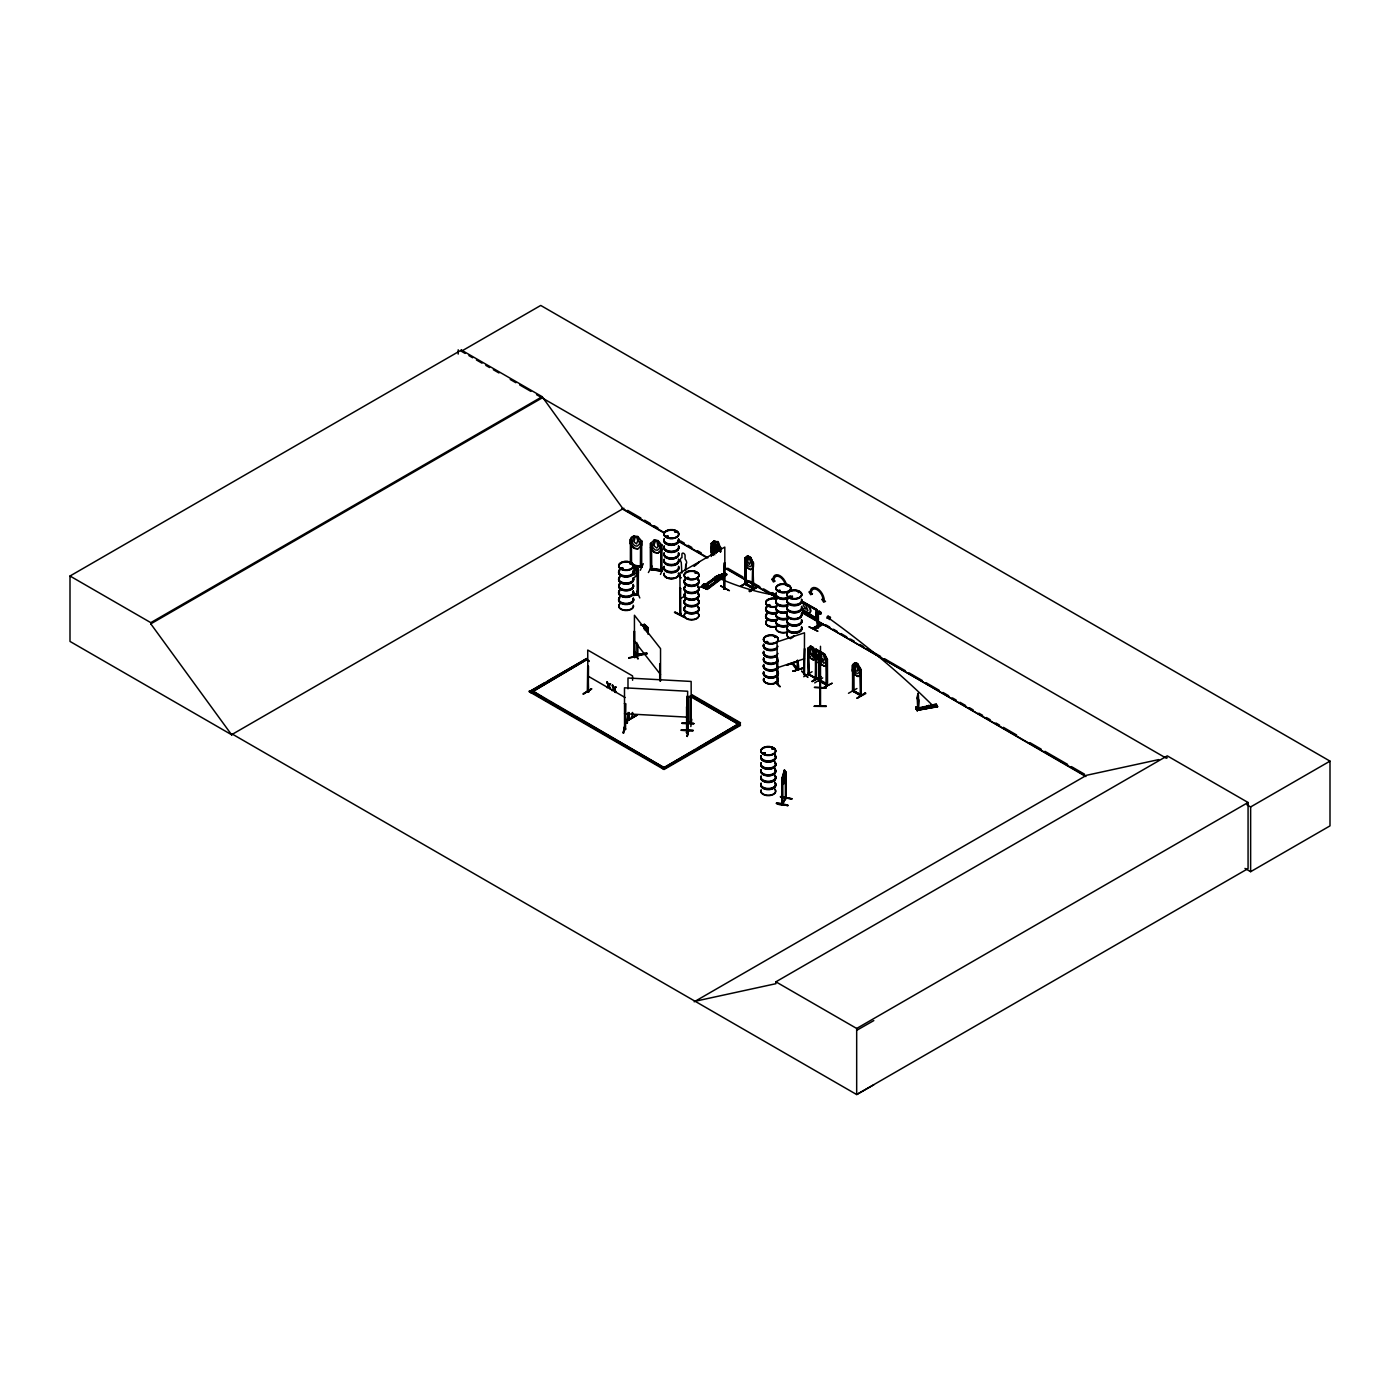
<?xml version="1.0" encoding="UTF-8"?>
<svg xmlns="http://www.w3.org/2000/svg" width="1400" height="1400" viewBox="0 0 1400 1400"><rect width="100%" height="100%" fill="white"/><g stroke="black" fill="none" stroke-linecap="round" stroke-linejoin="round"><path stroke-width="1.5" d="M826.227 687.785L814.327 687.383L826.227 687.89M687.365 698.023L687.015 729.872M918.89 700L918.295 709.17C916.405 706.528 916.667 707.997 917.788 707.543M918.627 701.102L918.453 709.135L916.335 706.965M687.523 695.87L686.98 730.415M681.275 730.258L693.157 730.73L681.275 730.31M681.275 729.837L693.157 730.24M782.25 777.84L782.775 803.985M687.312 704.183L687.4 701.855M687.137 710.5L687.663 701.785L687.26 710.517M687.523 701.995L687.19 707.455L687.015 706.492M685.405 570.535L685.738 564.445A3.973 2.572 53 0 0 685.072 559.072L685.072 555.572A1.977 1.277 53 0 0 683.515 553.245A1.977 1.277 53 0 0 681.94 554.173L681.94 557.673A3.973 2.572 53 0 0 681.275 562.468L681.817 573.125M685.562 570.43L685.878 564.34M707.718 582.505L707.49 586.565L707.858 582.4M634.97 657.423L633.955 657.003L634.935 656.845M634.97 656.477L634.428 655.935M916.387 707.49L916.738 709.503L919.24 708.942L919.24 710.062L917.928 706.79L915.88 707.192L916.212 709.17L936.495 705.075L916.02 708.837L936.39 704.655L934.08 704.637M916.597 707.91L917.665 707.665L917.245 698.39M917.385 699.072L918.12 693.508M917.017 697.76L918.015 693.28M752.622 562.572L752.447 588.438L752.832 562.415L753.375 588.98L752.447 587.492M808.938 653.117L808.727 674.905L807.852 648.515L808.938 674.66M815.657 652.663L816.2 679.227L807.8 673.435L809.025 674.747M853.738 669.795L853.825 691.425L852.582 691.093L860.895 695.87L860.983 669.935L860.038 669.532L861.262 669.76L861 695.887L860.003 669.48M719.688 551.53C721.7 547.225 714.788 532.017 718.918 550.043L716.87 551.582L714.805 550.673L712.74 547.312L714.367 540.82L711.305 543.497M719.81 547.225L719.933 551.337M631.47 539.595L631.452 563.168M640.71 540.89L641.673 540.995L641.69 567.14L631.575 564.655M651.525 543.778L651.735 569.678L650.685 568.61M661.01 545.16L660.87 571.165L660.678 544.898L661.938 545.108L661.938 571.253L650.685 569.555M785.33 772.293L785.435 798.7L786.24 798.053M784 771.418L783.58 779.03L784.122 771.435M773.045 594.3C770.613 597.538 771.173 590.992 773.325 592.97M816.095 610.085L816.095 609.91M682.045 723.433L693.962 723.503L682.062 722.89M687.015 704.532L687.137 704.095M688.17 723.398L687.697 724.413L687.523 696.01M687.697 723.73L687.488 729.488M687.767 723.712L686.962 729.872M688.258 723.678L687.435 730.52M784.56 770.07L782.53 777.403L782.53 780.483L783.965 781.375L784.42 770.035L781.847 778.523L781.97 804.475L786.31 797.178L785.452 797.615M816.795 614.303C816.008 614.355 818.93 612.483 818.37 613.183L818.457 626.43M787.762 805.192C768.267 799.505 777.49 806.488 787.798 805.087M704.218 585.113L705.81 584.097M705.058 585.515L705.355 584.115M704.988 585.445L706.108 584.622M625.52 703.85L624.488 703.553L625.52 703.85L625.38 729.803L625.555 703.605M623.157 732.952L624.855 725.602L623.21 732.883M624.837 725.602L623.822 732.988M625.642 729.067L624.365 728.508M627.707 716.293L626.657 723.135L628.285 716.188M628.303 715.803L627.322 723.17M627.865 719.635C629.16 720.58 628.548 718.567 627.865 718.69M629.142 719.267L628.128 718.637M686.577 706.947L687.645 707L686.577 706.947L686.648 733.163C686.14 729.645 689.238 734.072 686.648 733.128M690.077 697.13L691.145 697.183L690.077 697.13L689.92 723.258L691.11 722.12M686.42 732.392L687.645 731.955M686.613 732.812L687.733 732.865M688.433 729.54L687.225 736.435L688.345 729.12M690.165 723.31L691.267 723.1L690.218 722.977M691.775 719.25L690.83 726.548M815.762 617.855L815.762 618.94L816.288 610.26M816.918 610.383L815.675 609.472M816.9 619.08L815.727 618.817M784.42 782.355C787.413 763.49 784.91 791.28 781.9 782.512M775.32 682.255L780.062 686.683L775.565 681.695M782.775 803.04L782.46 804.475L786.222 797.265M622.528 568.837L622.003 567.753M622.37 567.753L623.21 568.523L622.178 567.892M641.707 541.205L637.875 536.515L633.955 535.99C628.058 537.67 632.66 540.82 630.42 539.262L630.385 563.517M630.56 563.15L629.913 563.867L631.032 563.867M666.715 536.76C668.133 535.343 667.1 538.65 667.94 536.13M676.183 531.685L675.168 532.14M675.273 532.227L675.273 531.685M686.822 578.322L687.907 577.15M695.275 573.072L696.5 573.247M696.097 572.548L695.363 573.247M769.038 605.798L769.528 604.747M765.835 642.25L767.637 641.655M778.75 590.293L778.645 591.308M774.9 636.878L775.565 636.825M787.097 586.04L788.218 586.32L787.745 585.497M788.113 585.69L787.535 586.18M789.827 596.663L791.472 597.24M790.615 596.47L791.245 597.642L789.442 597.52M798.735 592.62L798.105 592.48M765.363 753.235L763.56 753.113L764.663 754.215M765.082 753.253L764.715 753.935M763.367 753.235L765.188 753.113L763.822 754.005M765.188 754.04L765.293 753.165M773.22 748.965L772.012 748.79L772.765 748.212M772.205 749.053L772.747 748.965M708.452 587.02L708.628 585.567L708.995 587.423L705.845 586.023M639.345 655.06L628.793 657.773M675.01 612.447C705.197 627.655 654.675 602.42 683.883 616.91M675.395 612.133L683.935 616.997M828.817 618.188C829.273 622.702 832.282 613.952 828.817 618.188A961.083 578.9 7.7 0 1 934.028 706.86L932.715 704.69L930.65 705.337M748.597 556.92L747.705 561.715L749.525 564.358L750.47 561.505L748.702 556.867M811.528 647.115L810.53 651.962L811.423 654.08L813.295 653.555M816.043 653.345L816.952 650.352L819.192 654.692M856.24 663.758L855.26 668.622M786.87 665.21L797.195 661.727M705.197 585.288L704.235 585.008M704.095 584.255L703.92 587.212L703.92 584.378C707.455 591.938 705.197 581.928 705.337 584.378M817.705 631.312L808.903 626.727L817.722 630.997M633.465 594.843L638.085 593.6M636.93 594.72L638.173 593.863M810.617 646.065L809.148 652.435L812.84 657.003L814.642 655.62L813.278 647.71L810.477 645.977L807.678 648.462L808.64 648.952M814.66 652.54L815.99 649.18L818.843 650.825C824.303 662.183 819.175 653.503 823.375 654.028L824.303 658.087L823.375 660.94L821.555 658.298M821.555 652.452L820.173 658.805L823.847 663.337L825.668 661.955L824.303 654.045L821.59 652.26L818.702 654.798C817.18 659.26 825.983 672.753 818.878 658.875M855.33 662.707L853.843 669.095L855.715 672.595L857.57 673.645L859.39 672.245L858.025 664.352L855.242 662.76L852.46 665.227L852.372 669.235C849.992 672.665 862.697 679.298 855.242 674.87L852.548 669.2M777.7 683.673L777.49 657.528L777.455 683.41M819.945 705.985L820.067 662.043M820.523 706.247L820.488 646.31M817.425 613.725C821.117 649.04 813.242 607.407 818.72 614.337L817.6 614.775L818.37 613.183M637.665 658.84L635.058 651.648M740.827 586.337L749.245 581.472M812.07 671.738L803.74 676.725M814.678 682.92L822.692 677.915M583.24 694.032L591.605 689.15M848.488 693.28L856.923 688.52M641.673 540.995L641.707 545.317L637.84 548.905L633.955 548.31L630.157 543.532L630.157 539.42L634.043 536.025M633.99 535.92L632.117 542.92L634.655 545.755L637.175 546.14L639.66 544.093L637.875 536.515M637.875 548.835L634.008 548.205L630.28 543.515M651.525 543.515L650.51 543.673L651.613 543.76M640.413 566.282L641.795 565.968M640.587 540.803L640.413 566.947L641.795 566.913M640.308 570.273L643.282 563.71M658.14 540.628L659.925 548.205L657.44 550.253L654.92 549.867L652.383 547.032L654.255 540.032L658.14 540.628L661.972 545.317M656.775 541.135L655.515 540.942L654.29 544.25L654.29 546.053L656.775 548.03L658.053 546.648L656.81 541.065M648.392 572.53L652.05 566.055M661.938 545.108L660.712 545.247M651.735 569.678L651.455 568.767M651.84 568.505C661.57 568.767 670.197 573.16 650.615 569.222M661.85 571.305L661.938 570.062M660.468 574.455L663.548 567.28M717.465 578.69L714.945 578.305L716.957 579.197M688.17 724.343L688.188 697.83M588.49 666.225L588.298 692.335L587.335 691.845L587.72 665.788L588.577 692.178L587.755 690.69M588.577 691.233L587.633 690.69M588.595 692.125L587.633 691.635M631.575 716.45L632.38 717.798L632.293 712.653M853.825 690.48L852.6 690.113L853.405 690.602M860.125 694.4C841.452 684.128 866.933 698.11 860.423 694.225M745.605 558.355L745.903 584.657L744.957 583.222L745.903 583.712M807.923 673.558L808.465 673.925M815.255 677.793L808.727 674.24L816.2 678.282M816.095 679.227L815.325 652.61M819.367 679.648L819.753 680.295M826.577 684.18C810.355 675.465 829.465 683.62 827.225 685.562L826.245 658.84L826.385 685.178L826.665 663.32M819.105 680.54L827.54 685.352L827.435 659.435L826.35 658.91M680.488 613.025L679.56 614.512L680.488 613.97M724.22 588.227L723.66 589.05L724.587 588.508M781.847 780.57L785.715 774.025M781.847 778.523L782.758 777.997L782.372 803.827M786.205 772.222L785.82 798.788L786.205 772.222L784.42 770.035M791.875 798.735L780.622 796.495M792.855 664.09C788.602 657.405 802.445 682.692 797.615 660.275M797.16 668.115L798.21 669.515L798.14 660.817M798.14 668.5L792.925 663.548M798.14 669.445L792.33 663.565M816.567 609.7L815.762 617.96M818.457 614.39L816.847 614.075L817.95 614.775M633.202 573.125L634.48 571.34L633.202 566.23M621.827 568.837L621.058 568.645M630.56 563.85L630.245 563.553M667.03 536.025L666.33 536.918M666.505 536.952L668.36 536.34M675.168 531.773L676.288 532.14M676.043 531.913L675.36 531.597M696.202 573.16L695.52 573.195M769.405 605.798L769.23 604.59M780.238 590.642L779.45 590.275M789.32 597.012L790.247 596.47M766.605 642.46L766.343 641.567L767.497 642.512M766.343 641.9L767.358 641.585M775.705 637.035L774.69 637.49M763.665 753.025L763.56 754.04M772.03 748.685L772.852 748.86M715.575 552.038L713.44 553.753L715.05 551.215L713.387 547.383L715.628 550.847L717.78 549.325L716.135 551.688M606.655 682.29L608.405 685.3L610.575 684.005L606.62 687.383L608.492 685.37L607.128 682.01L608.492 685.37M608.405 685.3L609.945 683.637M613.847 688.45L612.587 685.16L613.847 688.45L616.035 687.155L614.18 689.15L616.035 692.3L614.653 688.887L613.812 689.5L615.58 692.562M614.32 688.188L615.405 686.788M612.587 685.16L613.952 688.52L612.08 690.55L614.285 689.22L614.898 692.178M636.65 655.375L646.852 653.747M637.892 655.445L637.805 644.385M610.575 684.005L607.25 687.767M613.952 688.52L612.08 690.55M634.9 657.423L634.48 655.9M785.767 798.07L782.793 803.163M633.867 575.155L636.352 572.32L634.48 565.495L638.26 568.942L638.383 573.003L634.445 577.535M779.992 686.63L775.548 682.097M818.808 656.74L817.863 657.79L816.06 655.148M859.933 668.062L857.08 671.247L856.153 670.722L853.387 664.23M818.545 614.442L817.775 613.532M817.023 626.378L817.863 626.867M714.858 578.97L717.465 578.76M654.255 540.032L650.387 543.602L650.597 569.538L650.685 543.375M680.645 613.322L679.543 613.532L680.488 613.288M679.648 614.425L680.4 588.122L680.785 614.197M724.903 588.735L724.798 547.085L679.945 572.985L680.067 614.6M818.808 663.005L821.66 660.66L818.702 663.058L815.955 661.465L813.19 655.76L813.19 651.665L815.99 649.18L818.808 650.895C821.852 652.767 821.678 666.488 821.468 656.582M813.19 651.805L816.043 649.303M813.33 659.96L816.218 657.423L813.33 659.96L810.53 658.227L807.765 652.523L807.765 648.41M858.025 676.462L860.878 673.942M858.06 676.585L860.983 674.048L860.878 669.918M928.83 706.317L927.623 706.93L929.18 706.3M916.842 710.22L916.947 707.718M917.123 710.64L917.087 709.188M937.562 706.808L937.212 705.968L937.545 706.808L916.93 710.185M937.405 706.545L917 710.447M625.59 728.84L624.365 729.452M691.233 722.383L689.938 722.365L691.11 722.383M687.697 732.235L686.648 732.183M804.02 674.52L804.492 648.532M820.173 658.805L818.352 660.205L816.515 659.137L814.66 655.62M623 568.942L621.145 568.523M666.435 536.41L667.73 536.113M716.258 546.49L717.395 552.212M720.79 547.4L720.668 551.722L717.308 546.42L718.918 551.075M711.183 551.688L713.108 555.415L711.095 551.688L711.165 543.41L714.315 540.697L717.517 542.115M694.225 566.108L699.457 561.82L697.48 563.657M714.367 552.93L711.008 547.628L714.245 544.863L715.383 541.8L717.395 548.1L715.295 548.765L714.245 544.863L717.43 546.28M688.327 577.78L686.945 577.78L688.747 577.692M688.625 578.183L686.875 578.183M702.625 587.405L702.275 585.148L704.27 583.642M708.628 585.567L706.633 588.42L702.642 586.653L704.637 583.8M702.642 586.653L705.215 584.92M708.452 582.173L711.83 579.758M716.975 575.767L712.81 578.9L717.517 581L712.81 578.567M709.065 582.435L712.442 580.003M707.753 583.817L717.885 576.188M719.898 575.488L703.447 587.773L701.907 587.072L707.367 589.452L726.985 574.7L726.6 573.843L706.423 589.067M726.005 574.315L705.74 588.77L707 588.91L707 587.23L708.995 585.742M705.74 588.77L725.69 573.755M770.035 605.85L768.303 605.587M767.883 642.285L767.253 642.722A7.403 4.27 0 0 0 765.642 643.37M775.512 637.087L775.81 637.105M828.135 618.205C825.317 619.78 827.96 613.847 828.905 616.595M726.25 574.385L706.65 589.173L726.565 574.332M640.517 566.72L640.553 566.055M650.562 568.312L651.7 568.452M680.697 588.28L679.648 588.56M723.66 589.05L724.5 562.66L724.22 589.173M720.965 585.9L728.98 590.468M723.747 588.997L724.5 562.66M729.4 590.695L720.633 586.04M583.31 694.155L591.675 688.73L583.31 693.63M636.738 714.753C611.03 730.765 654.972 704.812 628.407 719.67M628.355 720.16L636.825 715.278M853.003 689.938L853.475 691.6L853.457 665.648C851.183 664.93 856.17 660.398 858.113 664.3M858.025 664.352L861.262 669.76M860.125 694.68L860.895 695.87M860.212 695.398L860.51 669.322M865.41 692.825L857.028 698.233L865.445 692.895M629.108 719.968L629.055 712.512M690.043 723.275L691.233 723.327L691.145 681.45L627.988 678.003L627.988 688.8M232.61 734.247L231.7 734.79L70 641.428L70 576.012L461.37 350.053L542.168 396.69L622.965 508.76L664.492 532.735M461.37 350.053L461.37 351.26L540.733 305.445L1330 761.128L1330 825.878L1250.638 871.692L1244.967 868.403M70 576.012L150.798 622.65L542.168 396.69M873.81 1084.79L856.678 1094.555L232.505 734.195L231.578 734.72L150.798 623.858L542.168 397.898M231.578 734.72L623.875 508.235M746.113 558.548L744.852 558.215L744.957 584.168L753.235 588.928M745.062 558.267L745.343 584.01L753.69 588.77L752.832 562.415M679.945 598.885L685.545 595.648M698.635 588.087L724.798 572.985M690.2 695.608L740.425 725.41L664.055 769.51L529.288 691.705L586.985 658.385M529.288 691.705L544.233 683.077M547.977 680.907L585.358 659.33L589.102 661.483M744.94 562.275L747.653 568.05L750.505 569.695L753.41 567.157L753.585 562.852M747.653 568.05L750.558 569.52M740.915 585.918L749.315 581.613M740.442 586.197L749.315 581.07M745.815 584.605L746.113 562.852M752.745 587.597L745.343 583.065M746.2 583.817L753.673 587.86L752.798 587.317M749.315 591.325L757.785 585.97L749.315 590.782L749.788 591.587L758.188 586.67L749.788 591.57M749.367 590.817L757.785 586.005M607.337 682.675L608.86 685.038M608.352 686.332L610.593 689.15L609.192 685.738M616.035 687.155L614.933 687.067M802.83 602.822L803.075 601.668L816.952 609.683C818.405 624.767 817.233 617.295 804.808 611.293M803.075 602.543L816.9 610.452L804.808 603.54M806.645 604.082L810.32 609.227L810.233 612.57C801.43 614.565 813.75 613.725 810.32 609.227M803.075 610.295L802.795 611.345L816.567 619.413M802.795 611.345L816.865 619.238M818.878 611.135C820.907 611.082 822.273 615.913 818.65 612.762L818.878 611.135L820.96 612.343M818.65 612.762L820.96 613.83M818.247 621.355L1085.84 776.545M812.648 628.355L821.048 623.49M812.648 628.372L821.52 623.788M822.447 623.91L814.153 629.195M814.503 629.405L822.903 624.54M807.678 652.575L810.617 658.175L813.383 659.767M813.102 651.718L811.423 647.168M818.843 650.825L820.173 655.725M827.435 659.435L824.442 653.905L827.242 659.628M827.155 663.793L824.355 666.278L821.642 664.51L824.442 666.225M815.273 678.02L816.113 678.23M815.273 678.685L815.657 659.137M820.977 676.9L812.14 681.572L820.61 676.253M697.812 748.125L740.425 722.715L662.41 768.565L694.085 750.278M812.21 681.468L820.68 676.725L812.192 681.065M529.288 690.9L664.055 768.705L740.425 724.605M832.003 683.235L823.235 687.803M823.165 687.907L832.055 683.322M694.19 1001.805L1086.487 775.303L1158.763 759.587M695.1 1001.262L775.898 983.692L775.898 981.82L1167.267 755.86L1248.065 802.497L1248.065 868.595L856.678 1094.555L856.678 1028.457L1248.065 802.497M1167.267 757.733L1166.358 758.275L536.532 394.642M1246.892 804.773L1250.638 806.942L1330 761.128M856.678 1030.347L873.81 1020.583M779.275 590.45L779.45 591.5L780.238 590.398M790.79 597.555L789.653 596.977M641.515 567.14L633.255 565.845M661.78 570.308L651.84 568.767M680.278 614.04L680.4 588.122M777.315 683.812L777.035 641.952L804.492 632.8L804.352 674.835L804.702 648.742M801.955 671.457L807.923 677.39L801.692 671.038M804.195 673.872L803.985 674.608M777.035 667.852L804.492 658.7M797.23 661.378L786.608 665.017L796.933 661.535M803.512 668.168L792.872 671.3L803.512 668.185M792.96 671.3L803.267 667.87L792.925 671.195M928.935 707L927.71 707.053M633.99 657.072L634.428 630.98L634.935 657.51M659.715 663.898L659.715 680.54M779.992 591.273L778.89 590.852M640.622 541.153L641.567 541.222M817.863 621.512L826.315 626.36M918.733 700.035L918.067 693.822M918.295 697.445L918.453 695.082M926.765 706.125L928.812 705.477L930.125 707.858L928.812 705.477M915.845 708.435L936.145 704.235L936.495 705.075M917.297 710.903L916.93 710.062L937.212 705.968M916.913 710.168L937.458 706.387L936.145 704.008M808.08 674.205L816.515 679.017L816.41 659.593M815.553 677.582L815.938 679.175M819.105 679.595L820.067 680.085M640.57 625.048L644.455 624.418L648.008 627.673L646.957 627.83L647.08 632.38M641.865 625.485L643.108 625.275L644.385 628.582M647.028 628.145L648.27 627.918L648.148 632.012M634.497 652.278L638.278 658.788M646.852 653.082L636.65 654.43L646.957 653.31M646.957 653.975L636.913 655.637L636.808 654.675M638.19 568.872L637.053 568.803L637.298 594.947M636.878 591.238L639.8 597.957M716.66 579.303L715.663 579.303M633.36 594.615L637.315 594.038M633.36 595.28L638.207 594.528M633.465 595.508L638.312 594.755L638.383 568.89L634.55 565.372M637.875 654.185L637.753 655.165M686.595 577.92L687.907 578.358M790.23 596.418L791.192 596.628M767.253 642.722L766.202 642.425M637.928 594.492L638.207 593.582M690.988 723.363L691.11 697.428M808.168 674.258L808.168 648.358M636.93 655.602L636.773 642.407M628.88 720.003L629.02 712.758M687.47 733.197L687.645 691.25L624.488 687.82L624.558 729.733M814.327 706.195L826.227 706.475M679.805 577.08L681.153 577.867L679.595 577.202M641.585 566.247L633.255 565.163M687.435 697.288L687.4 700.053M687.137 698.18L687.435 704.55M682.062 723.258L693.928 723.712M688.905 729.575L687.225 736.435M624.488 713.72L687.645 717.168M792.312 662.69L792.33 664.265M792.418 663.6L791.875 662.83L791.875 663.775M654.273 540.207L658.053 540.803M633.36 565.617L641.655 566.86M634.445 657.545L634.428 615.247L660.538 648.637L660.538 681.012M627.988 719.915L627.988 712.46M781.847 782.617L783.16 784.42M780.465 796.758L791.892 798.788M820.015 706.247L819.962 661.605M769.405 604.66L769.808 604.73M587.895 691.688L587.72 650.038L632.59 675.938L632.59 680.26M819.49 681.188L818.913 654.85L818.913 680.855L827.137 685.51M819.367 680.593L819.192 663.32M719.565 547.26L720.545 547.593L720.545 551.915M716.327 546.42L715.295 545.965L714.298 549.028L716.327 553.332M721.455 573.947L724.605 575.33M721.455 574.28L724.605 575.68M720.125 574.945L723.275 576.678L718.567 574.577M718.148 576.433L721.298 578.165L716.572 576.082M716.363 577.762L719.512 579.495L714.805 577.413M707.648 586.46L704.725 585.2M679.875 575.207L680.242 576.73M704.095 587.09L705.53 587.72M724.798 587.79L723.957 588.543M856.153 663.81L858.025 670.197M865.83 693.525L857.097 698.145M852.985 690.935L861.28 695.625M631.82 717.15L632.678 717.64L632.59 712.477M461.37 351.26L465.133 353.43M468.895 355.6L472.657 357.77M476.403 359.94L482.037 363.195M485.8 365.365L489.562 367.535M493.325 369.705L498.96 372.96M510.23 379.47L515.865 382.725M519.628 384.895L530.898 391.387M802.795 601.843L816.918 609.7L817.688 626.867M803.145 603.663L805.822 605.202L807.94 610.645L805.822 611.572L803.145 610.032M803.145 605.238L806.085 609.087L803.145 608.423M802.847 610.68L816.918 618.327M627.655 510.405L640.867 518.035M644.648 520.222L650.317 523.495M654.08 525.665L657.86 527.852M680.523 540.925L684.303 543.113M688.082 545.3L691.845 547.47M697.515 550.742L701.295 552.93M727.72 568.19L742.84 576.905M750.383 581.262L759.832 586.722M763.595 588.892L776.825 596.523M825.913 624.872L829.692 627.06M833.472 629.23L837.235 631.418M841.015 633.587L846.685 636.86M850.465 639.048L854.227 641.218M859.898 644.49L863.678 646.678M867.457 648.847L880.67 656.477M884.45 658.665L905.222 670.653M908.985 672.84L922.215 680.47M925.977 682.64L939.208 690.288M942.97 692.457L948.64 695.73M952.42 697.918L956.2 700.087M959.98 702.275L965.632 705.548M969.413 707.718L973.192 709.905M978.845 713.178L982.625 715.347M986.405 717.535L990.185 719.705M995.855 722.977L999.618 725.165M1003.398 727.335L1016.61 734.983M1029.84 742.613L1041.163 749.14M1044.943 751.327L1067.605 764.4M1071.368 766.587L1084.597 774.218M677.722 540.365L707.928 557.812M724.92 567.63L775.898 597.065M802.34 612.325L1085.56 775.845M621.722 508.585L663.407 532.648M678.562 541.398L706.983 557.812M724.028 567.648L769.492 593.898M801.692 612.483L816.847 621.233M821.503 652.312L824.39 653.992M810.53 646.117L813.418 647.57L816.13 653.363M691.827 694.663L740.425 722.715M691.827 695.468L740.425 723.52M690.2 696.413L740.425 725.41M589.102 660.678L585.358 659.33M587.72 675.938L625.117 697.532M545.702 699.3L532.56 690.9L664.055 767.62L575.75 716.642M549.465 701.47L572.005 714.472M775.898 981.82L856.678 1028.457M797.773 667.992L797.265 669.113M852.582 691.093L852.985 665.035M818.947 680.837L818.825 679.753M648.27 627.918L644.42 624.347L644.455 629.913M628.793 658.298L639.59 655.445M634.428 641.148L660.538 674.538M714.805 554.785L712.74 551.425L714.28 544.985L717.308 546.42L720.475 551.775M934.08 704.41L935.392 706.58M932.715 704.69L934.028 706.86M930.65 705.11L931.962 707.28M926.765 705.898L928.078 708.05M917.928 706.79L915.88 707.192M919.24 708.942L919.135 709.678M917.192 710.483L916.038 708.89M717.378 542.255L720.475 547.663M644.385 624.54L646.258 631.347M753.305 563.097L750.593 557.322L747.653 555.73L744.852 558.215L747.793 555.817L746.322 562.188L748.16 565.705L750.015 566.755L751.835 565.372L750.593 557.322L753.218 563.097M612.115 685.44L613.48 688.782M687.4 696.01L687.523 698.915M1250.638 806.942L1250.638 871.692M916.51 706.93L916.335 708.855M852.46 665.07L852.688 691.215M821.468 623.367L813.102 628.635M820.733 612.465L820.733 613.952M817.425 612.657L817.197 613.865M803.075 601.668L803.11 602.945M797.247 660.398L797.212 669.13M791.683 799.137L780.43 796.898M712.407 543.69L712.145 554.663M711.55 543.305L711.305 556.447M696.15 564.655L694.155 566.142M660.082 663.81L660.17 681.1M648.008 627.673L648.113 634.375M631.155 539.35L631.347 563.395M458.202 349.808L458.202 354.095M150.798 622.65L150.798 623.858M771.26 594.475A316.4 190.312 57.8 0 1 715.33 576.59M633.378 578.392A7.525 4.34 0 0 1 625.135 583.817A7.525 4.34 0 0 1 619.587 577.343M633.273 578.812A7.42 4.288 0 0 1 625.135 584.168A7.42 4.288 0 0 1 619.675 577.78M633.255 584.395A7.385 4.27 0 0 1 625.153 589.733A7.385 4.27 0 0 1 619.71 583.363M633.255 584.815A7.385 4.27 0 0 1 625.153 590.153A7.385 4.27 0 0 1 619.71 583.782M633.378 571.235A7.525 4.34 0 0 1 625.135 576.678A7.525 4.34 0 0 1 619.587 570.202M633.273 577.622A7.42 4.288 0 0 1 625.135 582.977A7.42 4.288 0 0 1 619.675 576.59M633.255 571.673A7.403 4.27 0 0 1 625.135 577.028A7.403 4.27 0 0 1 619.692 570.64M633.378 578.025A7.525 4.34 0 0 1 625.135 583.45A7.525 4.34 0 0 1 619.587 576.975M633.378 570.867A7.525 4.34 0 0 1 625.135 576.31A7.525 4.34 0 0 1 619.587 569.835M633.273 570.483A7.42 4.288 0 0 1 625.135 575.837A7.42 4.288 0 0 1 619.675 569.433M633.378 598.762A7.525 4.34 0 0 1 625.135 604.188A7.525 4.34 0 0 1 619.587 597.712M633.273 599.183A7.42 4.288 0 0 1 625.135 604.538A7.42 4.288 0 0 1 619.675 598.15M633.483 605.885A7.367 4.253 0 0 1 624.207 609.997A7.367 4.253 0 0 1 619.727 603.75M633.5 586.582A7.385 4.27 0 0 1 624.19 590.695A7.385 4.27 0 0 1 619.71 584.447M633.255 605.185A7.385 4.27 0 0 1 625.153 610.523A7.385 4.27 0 0 1 619.71 604.153M633.29 585.077A7.438 4.288 0 0 1 625.135 590.45A7.438 4.288 0 0 1 619.675 584.045M633.378 591.605A7.525 4.34 0 0 1 625.135 597.048A7.525 4.34 0 0 1 619.587 590.572M633.273 597.992A7.42 4.288 0 0 1 625.135 603.347A7.42 4.288 0 0 1 619.675 596.96M633.255 592.043A7.403 4.27 0 0 1 625.135 597.398A7.403 4.27 0 0 1 619.692 591.01M633.378 598.395A7.525 4.34 0 0 1 625.135 603.82A7.525 4.34 0 0 1 619.587 597.345M633.378 591.238A7.525 4.34 0 0 1 625.135 596.68A7.525 4.34 0 0 1 619.587 590.205M633.273 590.852A7.42 4.288 0 0 1 625.135 596.207A7.42 4.288 0 0 1 619.675 589.803M678.51 539.945A7.403 4.27 0 0 1 671.37 545.335A7.403 4.27 0 0 1 664.212 539.945M678.528 538.755A7.42 4.288 0 0 1 671.37 544.145A7.42 4.288 0 0 1 664.195 538.755M678.528 547.102A7.42 4.288 0 0 1 671.37 552.492A7.42 4.288 0 0 1 664.195 547.102M678.633 546.665A7.525 4.34 0 0 1 671.37 552.125A7.525 4.34 0 0 1 664.09 546.665M678.633 546.298A7.525 4.34 0 0 1 671.37 551.758A7.525 4.34 0 0 1 664.09 546.298M678.528 545.895A7.42 4.288 0 0 1 671.37 551.285A7.42 4.288 0 0 1 664.195 545.895M678.633 539.525A7.525 4.34 0 0 1 671.37 544.985A7.525 4.34 0 0 1 664.09 539.525M678.633 539.157A7.525 4.34 0 0 1 671.37 544.617A7.525 4.34 0 0 1 664.09 539.157M678.51 553.735A7.385 4.27 0 0 1 671.37 559.108A7.385 4.27 0 0 1 664.23 553.735M678.545 553.385A7.438 4.288 0 0 1 671.37 558.793A7.438 4.288 0 0 1 664.178 553.385M678.51 560.315A7.403 4.27 0 0 1 671.37 565.705A7.403 4.27 0 0 1 664.212 560.315M678.528 559.125A7.42 4.288 0 0 1 671.37 564.515A7.42 4.288 0 0 1 664.195 559.125M678.528 567.472A7.42 4.288 0 0 1 671.37 572.863A7.42 4.288 0 0 1 664.195 567.472M678.633 567.035A7.525 4.34 0 0 1 671.37 572.495A7.525 4.34 0 0 1 664.09 567.035M678.633 566.668A7.525 4.34 0 0 1 671.37 572.128A7.525 4.34 0 0 1 664.09 566.668M678.528 566.265A7.42 4.288 0 0 1 671.37 571.655A7.42 4.288 0 0 1 664.195 566.265M678.633 559.895A7.525 4.34 0 0 1 671.37 565.355A7.525 4.34 0 0 1 664.09 559.895M678.633 559.528A7.525 4.34 0 0 1 671.37 564.988A7.525 4.34 0 0 1 664.09 559.528M678.545 573.457A7.438 4.288 0 0 1 671.37 578.847A7.438 4.288 0 0 1 664.178 573.457M774.707 754.548A7.403 4.27 0 0 1 769.265 760.918A7.403 4.27 0 0 1 761.145 755.58M774.725 762.895A7.42 4.288 0 0 1 769.265 769.282A7.42 4.288 0 0 1 761.128 763.928M774.812 762.44A7.525 4.34 0 0 1 769.282 768.915A7.525 4.34 0 0 1 761.023 763.49M774.812 762.072A7.525 4.34 0 0 1 769.282 768.548A7.525 4.34 0 0 1 761.023 763.122M774.812 755.3A7.525 4.34 0 0 1 769.282 761.775A7.525 4.34 0 0 1 761.023 756.35M774.812 754.933A7.525 4.34 0 0 1 769.282 761.407A7.525 4.34 0 0 1 761.023 755.983M774.725 755.738A7.42 4.288 0 0 1 769.265 762.125A7.42 4.288 0 0 1 761.128 756.77M774.725 761.688A7.42 4.288 0 0 1 769.265 768.075A7.42 4.288 0 0 1 761.128 762.72M774.742 768.88A7.438 4.288 0 0 1 769.265 775.267A7.438 4.288 0 0 1 761.11 769.913M774.69 768.46A7.385 4.27 0 0 1 769.265 774.83A7.385 4.27 0 0 1 761.163 769.492M774.69 788.865A7.385 4.27 0 0 1 769.265 795.218A7.385 4.27 0 0 1 761.163 789.898M774.742 769.16A7.438 4.288 0 0 1 769.265 775.565A7.438 4.288 0 0 1 761.11 770.192M774.725 776.108A7.42 4.288 0 0 1 769.265 782.495A7.42 4.288 0 0 1 761.128 777.14M774.707 774.918A7.403 4.27 0 0 1 769.265 781.288A7.403 4.27 0 0 1 761.145 775.95M774.725 783.265A7.42 4.288 0 0 1 769.265 789.653A7.42 4.288 0 0 1 761.128 784.298M774.812 782.81A7.525 4.34 0 0 1 769.282 789.285A7.525 4.34 0 0 1 761.023 783.86M774.812 782.442A7.525 4.34 0 0 1 769.282 788.918A7.525 4.34 0 0 1 761.023 783.492M774.725 782.058A7.42 4.288 0 0 1 769.265 788.445A7.42 4.288 0 0 1 761.128 783.09M774.812 775.67A7.525 4.34 0 0 1 769.282 782.145A7.525 4.34 0 0 1 761.023 776.72M774.812 775.303A7.525 4.34 0 0 1 769.282 781.778A7.525 4.34 0 0 1 761.023 776.352M774.742 789.25A7.438 4.288 0 0 1 769.265 795.637A7.438 4.288 0 0 1 761.11 790.282M774.69 769.528A7.385 4.27 0 0 1 770.21 775.775A7.385 4.27 0 0 1 760.9 771.663M776.93 620.183A7.525 4.34 0 0 1 767.847 619.5A7.525 4.34 0 0 1 766.64 614.25M776.86 620.55A7.403 4.27 0 0 1 767.918 619.867A7.403 4.27 0 0 1 766.745 614.705M776.843 626.115A7.367 4.253 0 0 1 767.952 625.433A7.367 4.253 0 0 1 766.78 620.288M776.843 606.795A7.367 4.253 0 0 1 765.782 603.12A7.367 4.253 0 0 1 776.843 599.428M766.745 620.673A7.403 4.27 0 0 0 767.918 625.835A7.403 4.27 0 0 0 776.86 626.535A7.403 4.27 0 0 1 767.918 625.835A7.403 4.27 0 0 1 766.745 620.707M776.93 613.043A7.525 4.34 0 0 1 767.847 612.343A7.525 4.34 0 0 1 766.64 607.11M776.878 619.36A7.42 4.288 0 0 1 767.918 618.678A7.42 4.288 0 0 1 766.727 613.497M776.878 613.41A7.42 4.288 0 0 1 767.918 612.727A7.42 4.288 0 0 1 766.727 607.548M776.93 619.815A7.525 4.34 0 0 1 767.847 619.133A7.525 4.34 0 0 1 766.64 613.883M776.93 612.675A7.525 4.34 0 0 1 767.847 611.975A7.525 4.34 0 0 1 766.64 606.742M776.86 612.202A7.403 4.27 0 0 1 767.918 611.52A7.403 4.27 0 0 1 766.745 606.358M778.015 660.222A7.367 4.253 0 0 1 768.985 663.233A7.367 4.253 0 0 1 763.77 658.017M777.403 648.148A7.525 4.34 0 0 1 768.005 650.003A7.525 4.34 0 0 1 763.613 644.858M765.572 642.915A7.525 4.34 0 0 1 767.13 642.215M777.298 648.532A7.403 4.27 0 0 1 768.058 650.352A7.403 4.27 0 0 1 763.735 645.295M777.403 647.78A7.525 4.34 0 0 1 768.005 649.635A7.525 4.34 0 0 1 763.613 644.49M765.572 642.548A7.525 4.34 0 0 1 767.13 641.847M778.032 646.31A7.403 4.27 0 0 1 768.968 649.32A7.403 4.27 0 0 1 763.735 644.087M765.642 642.18A7.403 4.27 0 0 1 767.183 641.497M777.298 655.69A7.403 4.27 0 0 1 768.058 657.492A7.403 4.27 0 0 1 763.735 652.435M777.403 655.305A7.525 4.34 0 0 1 768.005 657.142A7.525 4.34 0 0 1 763.613 651.997M777.403 654.938A7.525 4.34 0 0 1 768.005 656.775A7.525 4.34 0 0 1 763.613 651.63M778.032 653.45A7.403 4.27 0 0 1 768.968 656.477A7.403 4.27 0 0 1 763.735 651.245M778.067 660.398A7.438 4.288 0 0 1 768.968 663.425A7.438 4.288 0 0 1 763.7 658.175M778.015 661.29A7.367 4.253 0 0 1 768.985 664.3A7.367 4.253 0 0 1 763.77 659.085M778.015 678.387A7.367 4.253 0 0 1 770.892 683.76A7.367 4.253 0 0 1 763.77 678.387M778.067 660.712A7.438 4.288 0 0 1 768.968 663.74A7.438 4.288 0 0 1 763.7 658.49M778.295 666.767A7.403 4.27 0 0 1 769.913 671.003A7.403 4.27 0 0 1 763.735 665.665M778.032 666.68A7.403 4.27 0 0 1 768.968 669.69A7.403 4.27 0 0 1 763.735 664.457M778.032 672.805A7.403 4.27 0 0 1 770.892 678.195A7.403 4.27 0 0 1 763.735 672.805M777.403 671.335A7.525 4.34 0 0 1 771.872 677.81A7.525 4.34 0 0 1 763.613 672.367M777.403 670.968A7.525 4.34 0 0 1 771.872 677.442A7.525 4.34 0 0 1 763.613 672M778.032 671.615A7.403 4.27 0 0 1 770.892 676.988A7.403 4.27 0 0 1 763.735 671.615M778.155 667.485A7.525 4.34 0 0 1 768.933 670.548A7.525 4.34 0 0 1 763.613 665.227M778.155 667.1A7.525 4.34 0 0 1 768.933 670.18A7.525 4.34 0 0 1 763.613 664.86M778.067 678.79A7.438 4.288 0 0 1 770.892 684.197A7.438 4.288 0 0 1 763.7 678.79M778.067 678.545A7.438 4.288 0 0 1 770.892 683.935A7.438 4.288 0 0 1 763.7 678.545M801.64 607.093A7.525 4.34 0 0 1 793.38 612.535A7.525 4.34 0 0 1 787.85 606.043M801.553 613.27A7.438 4.288 0 0 1 794.36 618.66A7.438 4.288 0 0 1 787.185 613.27M801.64 599.952A7.525 4.34 0 0 1 793.38 605.378A7.525 4.34 0 0 1 787.85 598.903M789.04 598.01A7.525 4.34 0 0 1 792.418 596.872M801.535 600.39A7.42 4.288 0 0 1 794.36 605.78A7.42 4.288 0 0 1 787.202 600.39M789.128 598.465A7.42 4.288 0 0 1 792.452 597.345M801.64 606.725A7.525 4.34 0 0 1 793.38 612.168A7.525 4.34 0 0 1 787.85 605.675M801.64 599.585A7.525 4.34 0 0 1 793.38 605.01A7.525 4.34 0 0 1 787.85 598.535M789.04 597.642A7.525 4.34 0 0 1 792.418 596.505M801.517 599.183A7.403 4.27 0 0 1 794.36 604.572A7.403 4.27 0 0 1 787.22 599.183M789.128 597.275A7.403 4.27 0 0 1 792.452 596.155M801.535 607.53A7.42 4.288 0 0 1 794.36 612.92A7.42 4.288 0 0 1 787.202 607.53M801.535 606.322A7.42 4.288 0 0 1 794.36 611.73A7.42 4.288 0 0 1 787.202 606.322M801.553 613.515A7.438 4.288 0 0 1 794.36 618.923A7.438 4.288 0 0 1 787.185 613.515M801.64 627.462A7.525 4.34 0 0 1 793.38 632.905A7.525 4.34 0 0 1 787.85 626.413M801.5 614.18A7.385 4.27 0 0 1 794.36 619.553A7.385 4.27 0 0 1 787.238 614.18M790.668 638.295A7.403 4.27 0 0 1 787.22 633.483M801.553 613.795A7.438 4.288 0 0 1 794.36 619.202A7.438 4.288 0 0 1 787.185 613.795M801.64 620.322A7.525 4.34 0 0 1 793.38 625.747A7.525 4.34 0 0 1 787.85 619.273M801.64 627.095A7.525 4.34 0 0 1 793.38 632.538A7.525 4.34 0 0 1 787.85 626.045M801.64 619.955A7.525 4.34 0 0 1 793.38 625.38A7.525 4.34 0 0 1 787.85 618.905M801.535 620.76A7.42 4.288 0 0 1 794.36 626.15A7.42 4.288 0 0 1 787.202 620.76M801.517 619.553A7.403 4.27 0 0 1 794.36 624.942A7.403 4.27 0 0 1 787.22 619.553M801.517 627.9A7.403 4.27 0 0 1 794.36 633.29A7.403 4.27 0 0 1 787.22 627.9M801.535 626.692A7.42 4.288 0 0 1 794.36 632.1A7.42 4.288 0 0 1 787.202 626.692M790.65 638.715A7.42 4.288 0 0 1 787.202 633.903M698.075 586.722A7.525 4.34 0 0 1 691.565 593.25A7.525 4.34 0 0 1 685.055 586.722M697.988 587.178A7.403 4.27 0 0 1 691.565 593.582A7.403 4.27 0 0 1 685.16 587.178M697.97 592.742A7.385 4.27 0 0 1 691.565 599.148A7.385 4.27 0 0 1 685.16 592.742M698.005 593.215A7.438 4.288 0 0 1 691.565 599.655A7.438 4.288 0 0 1 685.125 593.215M698.075 579.582A7.525 4.34 0 0 1 691.565 586.093A7.525 4.34 0 0 1 685.055 579.582M697.988 585.97A7.42 4.288 0 0 1 691.565 592.41A7.42 4.288 0 0 1 685.142 585.97M697.988 580.02A7.42 4.288 0 0 1 691.565 586.46A7.42 4.288 0 0 1 685.142 580.02M698.075 586.355A7.525 4.34 0 0 1 691.565 592.883A7.525 4.34 0 0 1 685.055 586.355M698.075 579.215A7.525 4.34 0 0 1 691.565 585.725A7.525 4.34 0 0 1 685.055 579.215M697.988 578.83A7.403 4.27 0 0 1 691.565 585.253A7.403 4.27 0 0 1 685.16 578.83M698.075 607.093A7.525 4.34 0 0 1 691.565 613.62A7.525 4.34 0 0 1 685.055 607.093M697.988 607.548A7.403 4.27 0 0 1 691.565 613.952A7.403 4.27 0 0 1 685.16 607.548M697.97 613.113A7.385 4.27 0 0 1 691.565 619.517A7.385 4.27 0 0 1 685.16 613.113M697.97 593.81A7.385 4.27 0 0 1 691.565 600.215A7.385 4.27 0 0 1 685.16 593.81M697.988 613.55A7.403 4.27 0 0 1 691.565 619.955A7.403 4.27 0 0 1 685.16 613.55M698.005 593.425A7.438 4.288 0 0 1 691.565 599.865A7.438 4.288 0 0 1 685.125 593.425M698.075 599.952A7.525 4.34 0 0 1 691.565 606.462A7.525 4.34 0 0 1 685.055 599.952M697.988 606.34A7.42 4.288 0 0 1 691.565 612.78A7.42 4.288 0 0 1 685.142 606.34M697.988 600.39A7.42 4.288 0 0 1 691.565 606.83A7.42 4.288 0 0 1 685.142 600.39M698.075 606.725A7.525 4.34 0 0 1 691.565 613.253A7.525 4.34 0 0 1 685.055 606.725M698.075 599.585A7.525 4.34 0 0 1 691.565 606.095A7.525 4.34 0 0 1 685.055 599.585M697.988 599.2A7.403 4.27 0 0 1 691.565 605.622A7.403 4.27 0 0 1 685.16 599.2M787.08 611.572A7.367 4.253 0 0 1 778.89 611.258A7.367 4.253 0 0 1 776.265 606.778M787.097 598.867A7.42 4.288 0 0 1 778.872 598.553A7.42 4.288 0 0 1 776.212 594.038M789.793 596.085A7.403 4.27 0 0 1 788.62 596.977M787.08 597.66A7.403 4.27 0 0 1 778.872 597.345A7.403 4.27 0 0 1 776.23 592.847M787.08 606.008A7.403 4.27 0 0 1 778.872 605.692A7.403 4.27 0 0 1 776.23 601.195M787.15 605.64A7.525 4.34 0 0 1 778.803 605.325A7.525 4.34 0 0 1 776.125 600.758M787.15 605.273A7.525 4.34 0 0 1 778.803 604.957A7.525 4.34 0 0 1 776.125 600.39M787.097 604.817A7.42 4.288 0 0 1 778.872 604.503A7.42 4.288 0 0 1 776.212 599.988M787.15 598.5A7.525 4.34 0 0 1 778.803 598.185A7.525 4.34 0 0 1 776.125 593.617M787.15 598.133A7.525 4.34 0 0 1 778.803 597.817A7.525 4.34 0 0 1 776.125 593.25M787.08 611.992A7.403 4.27 0 0 1 778.872 611.695A7.403 4.27 0 0 1 776.23 607.197M787.08 612.622A7.367 4.253 0 0 1 778.89 612.325A7.367 4.253 0 0 1 776.265 607.845M787.08 631.942A7.367 4.253 0 0 1 778.89 631.628A7.367 4.253 0 0 1 776.265 627.148M787.097 612.29A7.438 4.288 0 0 1 778.855 611.975A7.438 4.288 0 0 1 776.212 607.46M787.097 619.238A7.42 4.288 0 0 1 778.872 618.923A7.42 4.288 0 0 1 776.212 614.407M787.08 618.03A7.403 4.27 0 0 1 778.872 617.715A7.403 4.27 0 0 1 776.23 613.218M787.08 626.378A7.403 4.27 0 0 1 778.872 626.062A7.403 4.27 0 0 1 776.23 621.565M787.15 626.01A7.525 4.34 0 0 1 778.803 625.695A7.525 4.34 0 0 1 776.125 621.128M787.15 625.642A7.525 4.34 0 0 1 778.803 625.327A7.525 4.34 0 0 1 776.125 620.76M787.097 625.188A7.42 4.288 0 0 1 778.872 624.872A7.42 4.288 0 0 1 776.212 620.358M787.15 618.87A7.525 4.34 0 0 1 778.803 618.555A7.525 4.34 0 0 1 776.125 613.988M787.15 618.503A7.525 4.34 0 0 1 778.803 618.188A7.525 4.34 0 0 1 776.125 613.62M787.08 632.363A7.403 4.27 0 0 1 778.872 632.065A7.403 4.27 0 0 1 776.23 627.567M786.1 583.31A9.992 5.775 60 0 0 778.155 574.928A9.992 5.775 60 0 0 772.923 579.775L771.75 579.11L773.447 581.98L775.145 581.07L773.972 580.387A8.348 4.812 60 0 1 779.1 576.59A8.348 4.812 60 0 1 785.575 585.322M773.168 595.227C774.847 598.867 775.898 590.293 773.168 595.227M776.528 803.303L787.798 805.63L776.528 803.303M815.22 651.63L816.707 655.585L815.15 657.895L817.163 656.442L819.192 660.24L817.67 656.128L819.122 653.887L817.215 655.253L815.343 651.648M635.25 536.83L634.025 541.94L636.51 543.918L637.788 540.715L636.545 536.952L635.285 536.742M650.545 547.628L654.22 552.423L658.105 553.017L654.308 552.247L650.545 547.628M661.972 549.43L658.105 553.017L661.972 549.43M793.87 635.6L791.84 637.875L793.905 635.74M586.985 659.47L530.915 692.65L586.985 659.47M812.42 593.81L810.705 594.72L809.008 591.85L810.18 592.532A9.992 5.775 60 0 1 817.25 588.455A9.992 5.775 60 0 1 824.32 600.688L825.492 601.37L823.673 602.21L821.87 599.27L823.043 599.952A8.348 4.812 60 0 0 817.128 589.733A8.348 4.812 60 0 0 811.23 593.128L812.42 593.81M826.227 706.265L814.327 706.3L826.227 706.265M622.423 569.293A7.385 4.27 0 0 0 633.5 565.6A7.385 4.27 0 0 0 622.423 561.907A7.385 4.27 0 0 0 622.423 569.293M622.423 569.905A7.385 4.27 0 0 0 633.5 566.212A7.385 4.27 0 0 0 622.423 562.52A7.385 4.27 0 0 0 622.423 569.905M622.387 569.538A7.438 4.288 0 0 0 633.535 565.827A7.438 4.288 0 0 0 622.387 562.1A7.438 4.288 0 0 0 622.387 569.538M667.66 537.565A7.42 4.288 0 0 0 678.79 533.855A7.42 4.288 0 0 0 667.66 530.145A7.42 4.288 0 0 0 667.66 537.565M667.678 538.16A7.385 4.27 0 0 0 678.755 534.468A7.385 4.27 0 0 0 667.678 530.775A7.385 4.27 0 0 0 667.678 538.16M671.37 558.058A7.403 4.27 0 0 0 678.51 552.685A7.438 4.288 0 0 1 671.37 558.233A7.438 4.288 0 0 1 664.178 552.825A7.403 4.27 0 0 0 671.37 558.058M667.642 537.845A7.438 4.288 0 0 0 678.808 534.117A7.438 4.288 0 0 0 667.642 530.407A7.438 4.288 0 0 0 667.642 537.845M671.37 578.428A7.385 4.27 0 0 0 678.51 573.055A7.438 4.288 0 0 1 671.37 578.602A7.438 4.288 0 0 1 664.178 573.195A7.385 4.27 0 0 0 671.37 578.428M764.61 754.39A7.385 4.27 0 0 0 775.688 750.697A7.385 4.27 0 0 0 764.61 747.005A7.385 4.27 0 0 0 764.61 754.39M764.61 754.985A7.385 4.27 0 0 0 775.688 751.293A7.385 4.27 0 0 0 764.61 747.6A7.385 4.27 0 0 0 764.61 754.985M764.575 754.653A7.438 4.288 0 0 0 775.722 750.942A7.438 4.288 0 0 0 764.575 747.215A7.438 4.288 0 0 0 764.575 754.653M765.747 602.49A7.403 4.27 0 0 0 776.86 606.2A7.42 4.288 0 0 1 765.747 602.525A7.403 4.27 0 0 1 776.86 598.798A7.42 4.288 0 0 0 765.747 602.525M767.165 642.95A7.438 4.288 0 0 0 778.312 639.222A7.438 4.288 0 0 0 767.165 635.512A7.438 4.288 0 0 0 767.165 642.95M767.2 643.51A7.367 4.253 0 0 0 778.26 639.817A7.367 4.253 0 0 0 767.2 636.125A7.367 4.253 0 0 0 767.2 643.51M767.165 643.178A7.438 4.288 0 0 0 778.312 639.468A7.438 4.288 0 0 0 767.165 635.74A7.438 4.288 0 0 0 767.165 643.178M790.65 598.028A7.438 4.288 0 0 0 801.798 594.317A7.438 4.288 0 0 0 790.65 590.608A7.438 4.288 0 0 0 790.65 598.028M790.668 598.622A7.385 4.27 0 0 0 801.762 594.93A7.385 4.27 0 0 0 790.668 591.22A7.385 4.27 0 0 0 790.668 598.622M790.65 598.255A7.438 4.288 0 0 0 801.798 594.545A7.438 4.288 0 0 0 790.65 590.817A7.438 4.288 0 0 0 790.65 598.255M687.855 578.707A7.438 4.288 0 0 0 699.003 574.997A7.438 4.288 0 0 0 687.855 571.288A7.438 4.288 0 0 0 687.855 578.707M687.872 579.267A7.385 4.27 0 0 0 698.95 575.575A7.385 4.27 0 0 0 687.872 571.883A7.385 4.27 0 0 0 687.872 579.267M686.315 578.27A7.438 4.288 0 0 0 698.74 576.345A7.438 4.288 0 0 0 689.64 571.095A7.438 4.288 0 0 0 686.315 578.27M778.155 590.975A7.403 4.27 0 0 0 790.545 589.05A7.403 4.27 0 0 0 781.462 583.817A7.403 4.27 0 0 0 778.155 590.975M779.695 592.27A7.385 4.27 0 0 0 790.773 588.577A7.385 4.27 0 0 0 779.695 584.885A7.385 4.27 0 0 0 779.695 592.27M779.66 591.92A7.438 4.288 0 0 0 790.825 588.21A7.438 4.288 0 0 0 779.66 584.483A7.438 4.288 0 0 0 779.66 591.92"/></g></svg>
